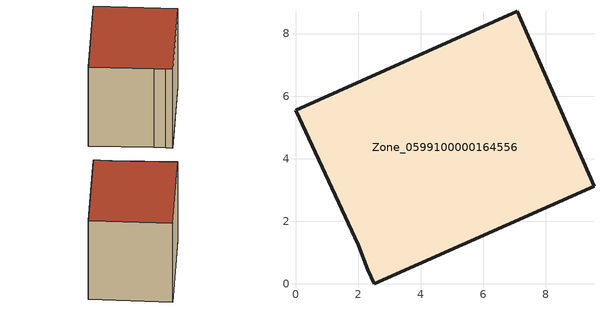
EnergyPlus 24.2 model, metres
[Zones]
Zone_0599100000164556
 floor ground (C_G): 2,1.24 0,5.55 7.08,8.72 9.54,3.11 2.51,0 2.31,0.45 z3.33
 wall outside (C_F): 9.54,3.11 7.08,8.72 0,5.55 2,1.24 2.31,0.45 2.51,0 9.54,3.11 z3.33:10.28
 roof outside (C_R): 2,1.24 2.31,0.45 2.51,0 9.54,3.11 7.08,8.72 0,5.55 z10.28
[BUILDING]
Pand.0599100000164556: North Axis=0; Terrain=City; Loads Convergence Tolerance Value=0.04; Temperature Convergence Tolerance Value=0.4; Solar Distribution=FullExterior; Maximum Number of Warmup Days=25; Minimum Number of Warmup Days=1
[Site:Location]
Rotterdam.The.Hague.AP_ZH_NLD Design_Conditions: Latitude=51.96; Longitude=4.45; Time Zone=1; Elevation=-4.5
[SITE:GROUNDTEMPERATURE:BUILDINGSURFACE]
18, 18, 18, 18, 18, 18, 18, 18, 18, 18, 18, 18
[MATERIAL] Thermal Absorptance=0.9; Solar Absorptance=0.7; Visible Absorptance=0.7
Name | Roughness | Thickness | Conductivity | Density | Specific Heat
G.TC.1946 | MediumSmooth | 0.15 | 1 | 540 | 1210
F.TC.1946 | Rough | 0.3 | 0.857143 | 1920 | 840
R.TC.1946 | MediumRough | 0.2 | 0.909091 | 1500 | 1000
[CONSTRUCTION]
C_G: G.TC.1946
C_F: F.TC.1946
C_R: R.TC.1946
[ZONE]
Zone_0599100000164556: Type=1; Multiplier=1; Ceiling Height=Autocalculate; Volume=Autocalculate; Floor Area=autocalculate; Part of Total Floor Area=Yes
[ZONEINFILTRATION:DESIGNFLOWRATE]
Infil_Zone_0599100000164556: Zone or ZoneList or Space or SpaceList=Zone_0599100000164556; Schedule=AlwaysOn; Design Flow Rate Calculation Method=Flow/Area; Flow Rate per Floor Area=0.003; Constant Term Coefficient=1; Temperature Term Coefficient=0; Velocity Term Coefficient=0; Velocity Squared Term Coefficient=0
[HVACTEMPLATE:ZONE:IDEALLOADSAIRSYSTEM]
Zone_0599100000164556: Maximum Heating Supply Air Temperature=50; Minimum Cooling Supply Air Temperature=13; Maximum Heating Supply Air Humidity Ratio=0.0156; Minimum Cooling Supply Air Humidity Ratio=0.0077; Heating Limit=NoLimit; Cooling Limit=NoLimit; Dehumidification Control Type=ConstantSensibleHeatRatio; Cooling Sensible Heat Ratio=0.7; Dehumidification Setpoint=60; Humidification Control Type=None; Humidification Setpoint=30; Outdoor Air Method=None; Outdoor Air Flow Rate per Person=0.00944; Outdoor Air Flow Rate per Zone Floor Area=0; Outdoor Air Flow Rate per Zone=0; Demand Controlled Ventilation Type=None; Outdoor Air Economizer Type=NoEconomizer; Heat Recovery Type=None; Sensible Heat Recovery Effectiveness=0.7; Latent Heat Recovery Effectiveness=0.65
[ZONECONTROL:THERMOSTAT]
ThermostatControl_Zone_0599100000164556: Zone or ZoneList=Zone_0599100000164556; Control Type Schedule=DualSetpointControlType; Control 1=Thermostat_Zone_0599100000164556; Temperature Difference Between Cutout And Setpoint=0
[THERMOSTATSETPOINT:DUALSETPOINT]
Thermostat_Zone_0599100000164556: Heating Setpoint Temperature Schedule=HeatingSetpoint_Zone_0599100000164556; Cooling Setpoint Temperature Schedule=CoolingSetpoint_Zone_0599100000164556
[SCHEDULE:COMPACT]
HeatingSetpoint_Zone_0599100000164556: Through: 12/31, For: AllDays, Until: 24:00, 21
CoolingSetpoint_Zone_0599100000164556: Through: 12/31, For: AllDays, Until: 24:00, 24
DualSetpointControlType: Through: 12/31, For: AllDays, Until: 24:00, 4
AlwaysOn: Through: 12/31, For: AllDays, Until: 24:00, 1
